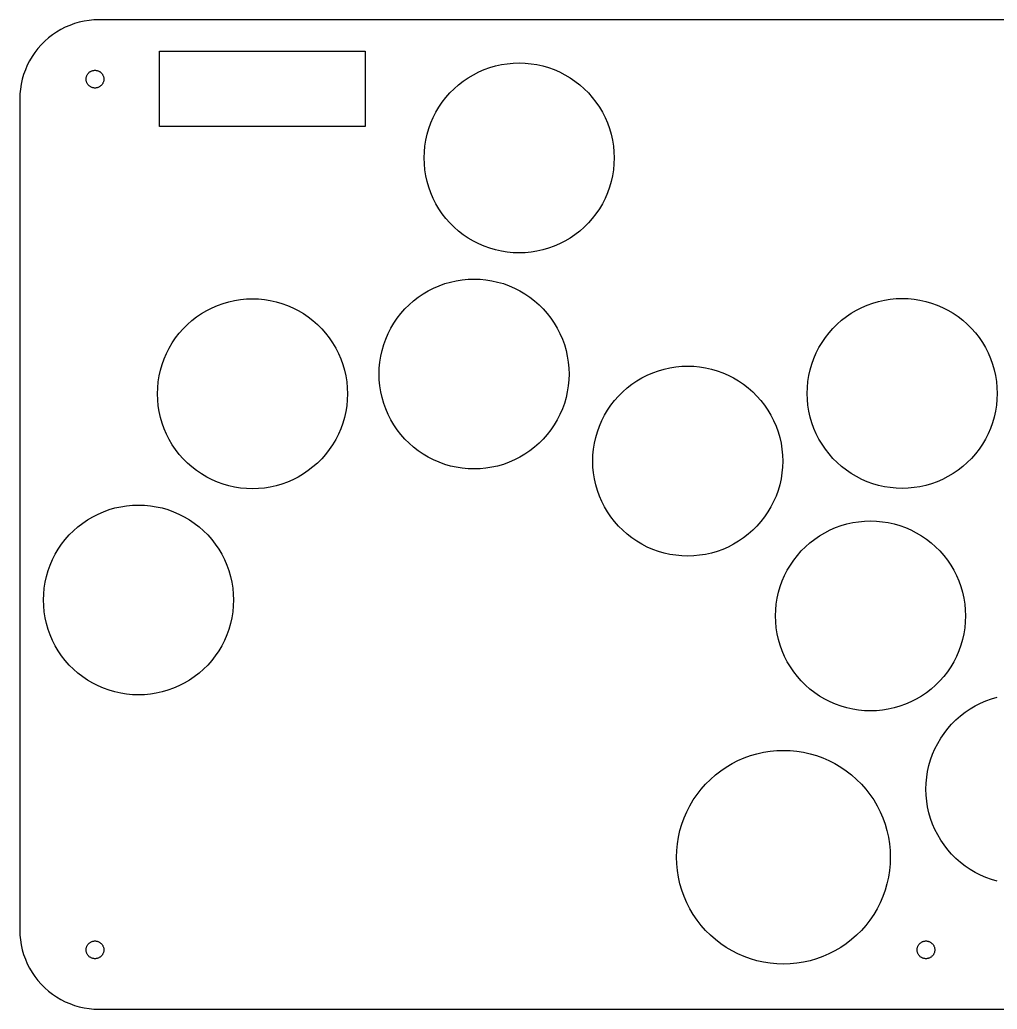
# Model space of a CAD drawing. Header units: metres. Extents: x 0 to 208, y 0 to 125.
# Drawn here: x 0 to 123.5, y 0 to 125 of the extents above; entities that cross this region are included whole.
import ezdxf

# ---------------------------------------------------------------- set-up
doc = ezdxf.new("R2010")
doc.units = ezdxf.units.M

msp = doc.modelspace()

# ---------------------------------------------------------------- linework, layer by layer
for p, q in [((10, 125), (9.3721, 124.98)), ((198.5, 125), (10, 125)), ((5.18246, 123.763), (4.64174, 123.443)), ((5.7422, 124.048), (5.18246, 123.763)), ((6.31876, 124.298), (5.7422, 124.048)), ((6.90984, 124.511), (6.31876, 124.298)), ((7.51311, 124.686), (6.90984, 124.511)), ((8.12619, 124.823), (7.51311, 124.686)), ((8.74667, 124.921), (8.12619, 124.823)), ((9.3721, 124.98), (8.74667, 124.921)), ((3.62576, 122.705), (3.15453, 122.29)), ((4.12215, 123.09), (3.62576, 122.705)), ((4.64174, 123.443), (4.12215, 123.09)), ((2.29486, 121.374), (1.90984, 120.878)), ((2.71031, 121.845), (2.29486, 121.374)), ((3.15453, 122.29), (2.71031, 121.845)), ((1.55672, 120.358), (1.23694, 119.818)), ((1.90984, 120.878), (1.55672, 120.358)), ((17.65, 111.525), (17.65, 121.025)), ((17.65, 121.025), (43.65, 121.025)), ((43.65, 121.025), (43.65, 111.525)), ((0.95174, 119.258), (0.70224, 118.681)), ((1.23694, 119.818), (0.95174, 119.258)), ((58.6825, 118.707), (59.3918, 118.963)), ((59.3918, 118.963), (60.1157, 119.173)), ((60.1157, 119.173), (60.8514, 119.337)), ((60.8514, 119.337), (61.596, 119.455)), ((61.596, 119.455), (62.3465, 119.526)), ((62.3465, 119.526), (63.1, 119.55)), ((63.1, 119.55), (63.8535, 119.526)), ((63.8535, 119.526), (64.604, 119.455)), ((64.604, 119.455), (65.3486, 119.337)), ((65.3486, 119.337), (66.0843, 119.173)), ((66.0843, 119.173), (66.8082, 118.963)), ((66.8082, 118.963), (67.5175, 118.707)), ((0.48944, 118.09), (0.31416, 117.487)), ((0.70224, 118.681), (0.48944, 118.09)), ((8.37999, 117.5), (8.3822, 117.57)), ((8.3822, 117.43), (8.37999, 117.5)), ((8.3822, 117.57), (8.38882, 117.64)), ((8.38882, 117.64), (8.39983, 117.71)), ((8.39983, 117.71), (8.41518, 117.779)), ((8.41518, 117.779), (8.43481, 117.846)), ((8.43481, 117.846), (8.45865, 117.912)), ((8.45865, 117.912), (8.48659, 117.977)), ((8.48659, 117.977), (8.51852, 118.04)), ((8.51852, 118.04), (8.55435, 118.1)), ((8.55435, 118.1), (8.59389, 118.158)), ((8.59389, 118.158), (8.63702, 118.214)), ((8.63702, 118.214), (8.68355, 118.267)), ((8.68355, 118.267), (8.73331, 118.316)), ((8.73331, 118.316), (8.78607, 118.363)), ((8.78607, 118.363), (8.84167, 118.406)), ((8.84167, 118.406), (8.89987, 118.446)), ((8.89987, 118.446), (8.96043, 118.481)), ((8.96043, 118.481), (9.02312, 118.513)), ((9.02312, 118.513), (9.08769, 118.541)), ((9.08769, 118.541), (9.1539, 118.565)), ((9.1539, 118.565), (9.22147, 118.585)), ((9.22147, 118.585), (9.29013, 118.6)), ((9.29013, 118.6), (9.35962, 118.611)), ((9.35962, 118.611), (9.42967, 118.618)), ((9.42967, 118.618), (9.5, 118.62)), ((9.5, 118.62), (9.57031, 118.618)), ((9.57031, 118.618), (9.64037, 118.611)), ((9.64037, 118.611), (9.70985, 118.6)), ((9.70985, 118.6), (9.77852, 118.585)), ((9.77852, 118.585), (9.84608, 118.565)), ((9.84608, 118.565), (9.91229, 118.541)), ((9.91229, 118.541), (9.97687, 118.513)), ((9.97687, 118.513), (10.0396, 118.481)), ((10.0396, 118.481), (10.1001, 118.446)), ((10.1001, 118.446), (10.1583, 118.406)), ((10.1583, 118.406), (10.2139, 118.363)), ((10.2139, 118.363), (10.2667, 118.316)), ((10.2667, 118.316), (10.3164, 118.267)), ((10.3164, 118.267), (10.363, 118.214)), ((10.363, 118.214), (10.4061, 118.158)), ((10.4061, 118.158), (10.4456, 118.1)), ((10.4456, 118.1), (10.4815, 118.04)), ((10.4815, 118.04), (10.5134, 117.977)), ((10.5134, 117.977), (10.5413, 117.912)), ((10.5413, 117.912), (10.5652, 117.846)), ((10.5652, 117.846), (10.5848, 117.779)), ((10.5848, 117.779), (10.6002, 117.71)), ((10.6002, 117.71), (10.6112, 117.64)), ((10.6112, 117.64), (10.6178, 117.57)), ((10.6178, 117.57), (10.62, 117.5)), ((10.62, 117.5), (10.6178, 117.43)), ((56.0466, 117.258), (56.6701, 117.682)), ((56.6701, 117.682), (57.319, 118.066)), ((57.319, 118.066), (57.9906, 118.408)), ((57.9906, 118.408), (58.6825, 118.707)), ((67.5175, 118.707), (68.2094, 118.408)), ((68.2094, 118.408), (68.881, 118.066)), ((68.881, 118.066), (69.5299, 117.682)), ((69.5299, 117.682), (70.1534, 117.258)), ((0.07886, 116.253), (0.01973, 115.628)), ((0.17712, 116.874), (0.07886, 116.253)), ((0.31416, 117.487), (0.17712, 116.874)), ((8.38882, 117.36), (8.3822, 117.43)), ((8.39983, 117.29), (8.38882, 117.36)), ((8.41518, 117.221), (8.39983, 117.29)), ((8.43481, 117.154), (8.41518, 117.221)), ((8.45865, 117.088), (8.43481, 117.154)), ((8.48659, 117.023), (8.45865, 117.088)), ((8.51852, 116.96), (8.48659, 117.023)), ((8.55435, 116.9), (8.51852, 116.96)), ((8.59389, 116.842), (8.55435, 116.9)), ((8.63702, 116.786), (8.59389, 116.842)), ((8.68355, 116.733), (8.63702, 116.786)), ((8.73331, 116.684), (8.68355, 116.733)), ((8.78607, 116.637), (8.73331, 116.684)), ((8.84167, 116.594), (8.78607, 116.637)), ((8.89987, 116.554), (8.84167, 116.594)), ((8.96043, 116.519), (8.89987, 116.554)), ((9.02312, 116.487), (8.96043, 116.519)), ((9.08769, 116.459), (9.02312, 116.487)), ((9.1539, 116.435), (9.08769, 116.459)), ((9.22147, 116.415), (9.1539, 116.435)), ((9.29013, 116.4), (9.22147, 116.415)), ((9.35962, 116.389), (9.29013, 116.4)), ((9.42967, 116.382), (9.35962, 116.389)), ((9.5, 116.38), (9.42967, 116.382)), ((9.57031, 116.382), (9.5, 116.38)), ((9.64037, 116.389), (9.57031, 116.382)), ((9.70985, 116.4), (9.64037, 116.389)), ((9.77852, 116.415), (9.70985, 116.4)), ((9.84608, 116.435), (9.77852, 116.415)), ((9.91229, 116.459), (9.84608, 116.435)), ((9.97687, 116.487), (9.91229, 116.459)), ((10.0396, 116.519), (9.97687, 116.487)), ((10.1001, 116.554), (10.0396, 116.519)), ((10.1583, 116.594), (10.1001, 116.554)), ((10.2139, 116.637), (10.1583, 116.594)), ((10.2667, 116.684), (10.2139, 116.637)), ((10.3164, 116.733), (10.2667, 116.684)), ((10.363, 116.786), (10.3164, 116.733)), ((10.4061, 116.842), (10.363, 116.786)), ((10.4456, 116.9), (10.4061, 116.842)), ((10.4815, 116.96), (10.4456, 116.9)), ((10.5134, 117.023), (10.4815, 116.96)), ((10.5413, 117.088), (10.5134, 117.023)), ((10.5652, 117.154), (10.5413, 117.088)), ((10.5848, 117.221), (10.5652, 117.154)), ((10.6002, 117.29), (10.5848, 117.221)), ((10.6112, 117.36), (10.6002, 117.29)), ((10.6178, 117.43), (10.6112, 117.36)), ((54.3524, 115.765), (54.8854, 116.298)), ((54.8854, 116.298), (55.4509, 116.796)), ((55.4509, 116.796), (56.0466, 117.258)), ((70.1534, 117.258), (70.7491, 116.796)), ((70.7491, 116.796), (71.3146, 116.298)), ((71.3146, 116.298), (71.8476, 115.765)), ((0.01973, 115.628), (0, 115)), ((0, 115), (0, 10)), ((53.3918, 114.603), (53.8538, 115.199)), ((53.8538, 115.199), (54.3524, 115.765)), ((71.8476, 115.765), (72.3461, 115.199)), ((72.3461, 115.199), (72.8082, 114.603)), ((52.5843, 113.331), (52.9681, 113.98)), ((52.9681, 113.98), (53.3918, 114.603)), ((72.8082, 114.603), (73.2319, 113.98)), ((73.2319, 113.98), (73.6157, 113.331)), ((51.9427, 111.967), (52.2421, 112.659)), ((52.2421, 112.659), (52.5843, 113.331)), ((73.6157, 113.331), (73.9579, 112.659)), ((73.9579, 112.659), (74.2573, 111.967)), ((43.65, 111.525), (17.65, 111.525)), ((51.477, 110.534), (51.6873, 111.258)), ((51.6873, 111.258), (51.9427, 111.967)), ((74.2573, 111.967), (74.5127, 111.258)), ((74.5127, 111.258), (74.723, 110.534)), ((51.3125, 109.799), (51.477, 110.534)), ((74.723, 110.534), (74.8874, 109.799)), ((51.1237, 108.303), (51.1946, 109.054)), ((51.1946, 109.054), (51.3125, 109.799)), ((74.8874, 109.799), (75.0054, 109.054)), ((75.0054, 109.054), (75.0763, 108.303)), ((51.1, 107.55), (51.1237, 108.303)), ((51.1237, 106.797), (51.1, 107.55)), ((75.0763, 108.303), (75.1, 107.55)), ((75.1, 107.55), (75.0763, 106.797)), ((51.1946, 106.046), (51.1237, 106.797)), ((75.0763, 106.797), (75.0054, 106.046)), ((51.3125, 105.301), (51.1946, 106.046)), ((51.477, 104.566), (51.3125, 105.301)), ((74.8874, 105.301), (74.723, 104.566)), ((75.0054, 106.046), (74.8874, 105.301)), ((51.6873, 103.842), (51.477, 104.566)), ((51.9427, 103.132), (51.6873, 103.842)), ((74.5127, 103.842), (74.2573, 103.132)), ((74.723, 104.566), (74.5127, 103.842)), ((52.2421, 102.441), (51.9427, 103.132)), ((74.2573, 103.132), (73.9579, 102.441)), ((52.5843, 101.769), (52.2421, 102.441)), ((52.9681, 101.12), (52.5843, 101.769)), ((73.6157, 101.769), (73.2319, 101.12)), ((73.9579, 102.441), (73.6157, 101.769)), ((53.3918, 100.497), (52.9681, 101.12)), ((53.8538, 99.9009), (53.3918, 100.497)), ((72.8082, 100.497), (72.3461, 99.9009)), ((73.2319, 101.12), (72.8082, 100.497)), ((54.3524, 99.3354), (53.8538, 99.9009)), ((54.8854, 98.8024), (54.3524, 99.3354)), ((55.4509, 98.3038), (54.8854, 98.8024)), ((71.3146, 98.8024), (70.7491, 98.3038)), ((71.8476, 99.3354), (71.3146, 98.8024)), ((72.3461, 99.9009), (71.8476, 99.3354)), ((56.0466, 97.8418), (55.4509, 98.3038)), ((56.6701, 97.4181), (56.0466, 97.8418)), ((70.1534, 97.8418), (69.5299, 97.4181)), ((70.7491, 98.3038), (70.1534, 97.8418)), ((57.319, 97.0343), (56.6701, 97.4181)), ((57.9906, 96.6921), (57.319, 97.0343)), ((58.6825, 96.3927), (57.9906, 96.6921)), ((59.3918, 96.1373), (58.6825, 96.3927)), ((67.5175, 96.3927), (66.8082, 96.1373)), ((68.2094, 96.6921), (67.5175, 96.3927)), ((68.881, 97.0343), (68.2094, 96.6921)), ((69.5299, 97.4181), (68.881, 97.0343)), ((60.1157, 95.927), (59.3918, 96.1373)), ((60.8514, 95.7625), (60.1157, 95.927)), ((61.596, 95.6446), (60.8514, 95.7625)), ((62.3465, 95.5737), (61.596, 95.6446)), ((63.1, 95.55), (62.3465, 95.5737)), ((63.8535, 95.5737), (63.1, 95.55)), ((64.604, 95.6446), (63.8535, 95.5737)), ((65.3486, 95.7625), (64.604, 95.6446)), ((66.0843, 95.927), (65.3486, 95.7625)), ((66.8082, 96.1373), (66.0843, 95.927)), ((52.2906, 91.1079), (52.9825, 91.4073)), ((52.9825, 91.4073), (53.6918, 91.6627)), ((53.6918, 91.6627), (54.4157, 91.873)), ((54.4157, 91.873), (55.1514, 92.0374)), ((55.1514, 92.0374), (55.896, 92.1554)), ((55.896, 92.1554), (56.6465, 92.2263)), ((56.6465, 92.2263), (57.4, 92.25)), ((57.4, 92.25), (58.1535, 92.2263)), ((58.1535, 92.2263), (58.904, 92.1554)), ((58.904, 92.1554), (59.6486, 92.0374)), ((59.6486, 92.0374), (60.3843, 91.873)), ((60.3843, 91.873), (61.1082, 91.6627)), ((61.1082, 91.6627), (61.8175, 91.4073)), ((61.8175, 91.4073), (62.5093, 91.1079)), ((50.3466, 89.9582), (50.9701, 90.3819)), ((50.9701, 90.3819), (51.6189, 90.7657)), ((51.6189, 90.7657), (52.2906, 91.1079)), ((62.5093, 91.1079), (63.181, 90.7657)), ((63.181, 90.7657), (63.8299, 90.3819)), ((63.8299, 90.3819), (64.4534, 89.9582)), ((24.2906, 88.6079), (24.9825, 88.9073)), ((24.9825, 88.9073), (25.6918, 89.1627)), ((25.6918, 89.1627), (26.4157, 89.373)), ((26.4157, 89.373), (27.1514, 89.5374)), ((27.1514, 89.5374), (27.896, 89.6554)), ((27.896, 89.6554), (28.6465, 89.7263)), ((28.6465, 89.7263), (29.4, 89.75)), ((29.4, 89.75), (30.1535, 89.7263)), ((30.1535, 89.7263), (30.904, 89.6554)), ((30.904, 89.6554), (31.6486, 89.5374)), ((31.6486, 89.5374), (32.3843, 89.373)), ((32.3843, 89.373), (33.1082, 89.1627)), ((33.1082, 89.1627), (33.8175, 88.9073)), ((33.8175, 88.9073), (34.5093, 88.6079)), ((48.6524, 88.4646), (49.1854, 88.9976)), ((49.1854, 88.9976), (49.7509, 89.4962)), ((49.7509, 89.4962), (50.3466, 89.9582)), ((64.4534, 89.9582), (65.0491, 89.4962)), ((65.0491, 89.4962), (65.6146, 88.9976)), ((65.6146, 88.9976), (66.1476, 88.4646)), ((106.391, 88.6579), (107.083, 88.9573)), ((107.083, 88.9573), (107.792, 89.2127)), ((107.792, 89.2127), (108.516, 89.423)), ((108.516, 89.423), (109.251, 89.5874)), ((109.251, 89.5874), (109.996, 89.7054)), ((109.996, 89.7054), (110.747, 89.7763)), ((110.747, 89.7763), (111.5, 89.8)), ((111.5, 89.8), (112.253, 89.7763)), ((112.253, 89.7763), (113.004, 89.7054)), ((113.004, 89.7054), (113.749, 89.5874)), ((113.749, 89.5874), (114.484, 89.423)), ((114.484, 89.423), (115.208, 89.2127)), ((115.208, 89.2127), (115.917, 88.9573)), ((115.917, 88.9573), (116.609, 88.6579)), ((22.3466, 87.4582), (22.9701, 87.8819)), ((22.9701, 87.8819), (23.6189, 88.2657)), ((23.6189, 88.2657), (24.2906, 88.6079)), ((34.5093, 88.6079), (35.181, 88.2657)), ((35.181, 88.2657), (35.8299, 87.8819)), ((35.8299, 87.8819), (36.4534, 87.4582)), ((47.6918, 87.3034), (48.1538, 87.8991)), ((48.1538, 87.8991), (48.6524, 88.4646)), ((66.1476, 88.4646), (66.6461, 87.8991)), ((66.6461, 87.8991), (67.1082, 87.3034)), ((103.851, 87.0462), (104.447, 87.5082)), ((104.447, 87.5082), (105.07, 87.9319)), ((105.07, 87.9319), (105.719, 88.3157)), ((105.719, 88.3157), (106.391, 88.6579)), ((116.609, 88.6579), (117.281, 88.3157)), ((117.281, 88.3157), (117.93, 87.9319)), ((117.93, 87.9319), (118.553, 87.5082)), ((118.553, 87.5082), (119.149, 87.0462)), ((20.6524, 85.9646), (21.1854, 86.4976)), ((21.1854, 86.4976), (21.7509, 86.9962)), ((21.7509, 86.9962), (22.3466, 87.4582)), ((36.4534, 87.4582), (37.0491, 86.9962)), ((37.0491, 86.9962), (37.6146, 86.4976)), ((37.6146, 86.4976), (38.1476, 85.9646)), ((46.8843, 86.031), (47.2681, 86.6799)), ((47.2681, 86.6799), (47.6918, 87.3034)), ((67.1082, 87.3034), (67.5319, 86.6799)), ((67.5319, 86.6799), (67.9157, 86.031)), ((102.752, 86.0146), (103.285, 86.5476)), ((103.285, 86.5476), (103.851, 87.0462)), ((119.149, 87.0462), (119.715, 86.5476)), ((119.715, 86.5476), (120.248, 86.0146)), ((19.6918, 84.8034), (20.1538, 85.3991)), ((20.1538, 85.3991), (20.6524, 85.9646)), ((38.1476, 85.9646), (38.6461, 85.3991)), ((38.6461, 85.3991), (39.1082, 84.8034)), ((46.2427, 84.6675), (46.5421, 85.3593)), ((46.5421, 85.3593), (46.8843, 86.031)), ((67.9157, 86.031), (68.2579, 85.3593)), ((68.2579, 85.3593), (68.5573, 84.6675)), ((101.792, 84.8534), (102.254, 85.4491)), ((102.254, 85.4491), (102.752, 86.0146)), ((120.248, 86.0146), (120.746, 85.4491)), ((120.746, 85.4491), (121.208, 84.8534)), ((18.8843, 83.531), (19.2681, 84.1799)), ((19.2681, 84.1799), (19.6918, 84.8034)), ((39.1082, 84.8034), (39.5319, 84.1799)), ((39.5319, 84.1799), (39.9157, 83.531)), ((45.777, 83.2343), (45.9873, 83.9582)), ((45.9873, 83.9582), (46.2427, 84.6675)), ((68.5573, 84.6675), (68.8127, 83.9582)), ((68.8127, 83.9582), (69.023, 83.2343)), ((100.984, 83.581), (101.368, 84.2299)), ((101.368, 84.2299), (101.792, 84.8534)), ((121.208, 84.8534), (121.632, 84.2299)), ((121.632, 84.2299), (122.016, 83.581)), ((18.2427, 82.1675), (18.5421, 82.8593)), ((18.5421, 82.8593), (18.8843, 83.531)), ((39.9157, 83.531), (40.2579, 82.8593)), ((40.2579, 82.8593), (40.5573, 82.1675)), ((45.6125, 82.4986), (45.777, 83.2343)), ((69.023, 83.2343), (69.1874, 82.4986)), ((100.343, 82.2175), (100.642, 82.9093)), ((100.642, 82.9093), (100.984, 83.581)), ((122.016, 83.581), (122.358, 82.9093)), ((122.358, 82.9093), (122.657, 82.2175)), ((17.777, 80.7343), (17.9873, 81.4582)), ((17.9873, 81.4582), (18.2427, 82.1675)), ((40.5573, 82.1675), (40.8127, 81.4582)), ((40.8127, 81.4582), (41.023, 80.7343)), ((45.4237, 81.0035), (45.4946, 81.754)), ((45.4946, 81.754), (45.6125, 82.4986)), ((69.1874, 82.4986), (69.3054, 81.754)), ((69.3054, 81.754), (69.3763, 81.0035)), ((83.6465, 81.2263), (84.4, 81.25)), ((84.4, 81.25), (85.1535, 81.2263)), ((99.877, 80.7843), (100.087, 81.5082)), ((100.087, 81.5082), (100.343, 82.2175)), ((122.657, 82.2175), (122.913, 81.5082)), ((122.913, 81.5082), (123.123, 80.7843)), ((17.6125, 79.9986), (17.777, 80.7343)), ((41.023, 80.7343), (41.1874, 79.9986)), ((45.4, 80.25), (45.4237, 81.0035)), ((45.4237, 79.4965), (45.4, 80.25)), ((69.3763, 81.0035), (69.4, 80.25)), ((69.4, 80.25), (69.3763, 79.4965)), ((78.6189, 79.7657), (79.2906, 80.1079)), ((79.2906, 80.1079), (79.9825, 80.4073)), ((79.9825, 80.4073), (80.6918, 80.6627)), ((80.6918, 80.6627), (81.4157, 80.873)), ((81.4157, 80.873), (82.1514, 81.0374)), ((82.1514, 81.0374), (82.896, 81.1554)), ((82.896, 81.1554), (83.6465, 81.2263)), ((85.1535, 81.2263), (85.904, 81.1554)), ((85.904, 81.1554), (86.6486, 81.0374)), ((86.6486, 81.0374), (87.3843, 80.873)), ((87.3843, 80.873), (88.1082, 80.6627)), ((88.1082, 80.6627), (88.8175, 80.4073)), ((88.8175, 80.4073), (89.5093, 80.1079)), ((89.5093, 80.1079), (90.181, 79.7657)), ((99.5946, 79.304), (99.7125, 80.0486)), ((99.7125, 80.0486), (99.877, 80.7843)), ((123.123, 80.7843), (123.287, 80.0486)), ((123.287, 80.0486), (123.405, 79.304)), ((17.4237, 78.5035), (17.4946, 79.254)), ((17.4946, 79.254), (17.6125, 79.9986)), ((41.1874, 79.9986), (41.3054, 79.254)), ((41.3054, 79.254), (41.3763, 78.5035)), ((45.4946, 78.746), (45.4237, 79.4965)), ((69.3763, 79.4965), (69.3054, 78.746)), ((76.7509, 78.4962), (77.3466, 78.9582)), ((77.3466, 78.9582), (77.9701, 79.3819)), ((77.9701, 79.3819), (78.6189, 79.7657)), ((90.181, 79.7657), (90.8299, 79.3819)), ((90.8299, 79.3819), (91.4534, 78.9582)), ((91.4534, 78.9582), (92.0491, 78.4962)), ((99.5237, 78.5535), (99.5946, 79.304)), ((123.405, 79.304), (123.476, 78.5535)), ((17.4, 77.75), (17.4237, 78.5035)), ((17.4237, 76.9965), (17.4, 77.75)), ((41.3763, 78.5035), (41.4, 77.75)), ((41.4, 77.75), (41.3763, 76.9965)), ((45.6125, 78.0014), (45.4946, 78.746)), ((45.777, 77.2657), (45.6125, 78.0014)), ((69.1874, 78.0014), (69.023, 77.2657)), ((69.3054, 78.746), (69.1874, 78.0014)), ((75.6524, 77.4646), (76.1854, 77.9976)), ((76.1854, 77.9976), (76.7509, 78.4962)), ((92.0491, 78.4962), (92.6146, 77.9976)), ((92.6146, 77.9976), (93.1476, 77.4646)), ((99.5, 77.8), (99.5237, 78.5535)), ((99.5237, 77.0465), (99.5, 77.8)), ((123.476, 78.5535), (123.5, 77.8)), ((123.5, 77.8), (123.476, 77.0465)), ((17.4946, 76.246), (17.4237, 76.9965)), ((41.3763, 76.9965), (41.3054, 76.246)), ((45.9873, 76.5418), (45.777, 77.2657)), ((46.2427, 75.8325), (45.9873, 76.5418)), ((68.8127, 76.5418), (68.5573, 75.8325)), ((69.023, 77.2657), (68.8127, 76.5418)), ((74.2681, 75.6799), (74.6918, 76.3034)), ((74.6918, 76.3034), (75.1538, 76.8991)), ((75.1538, 76.8991), (75.6524, 77.4646)), ((93.1476, 77.4646), (93.6461, 76.8991)), ((93.6461, 76.8991), (94.1082, 76.3034)), ((94.1082, 76.3034), (94.5319, 75.6799)), ((99.5946, 76.296), (99.5237, 77.0465)), ((99.7125, 75.5514), (99.5946, 76.296)), ((123.405, 76.296), (123.287, 75.5514)), ((123.476, 77.0465), (123.405, 76.296)), ((17.6125, 75.5014), (17.4946, 76.246)), ((17.777, 74.7657), (17.6125, 75.5014)), ((41.1874, 75.5014), (41.023, 74.7657)), ((41.3054, 76.246), (41.1874, 75.5014)), ((46.5421, 75.1406), (46.2427, 75.8325)), ((46.8843, 74.4689), (46.5421, 75.1406)), ((68.2579, 75.1406), (67.9157, 74.4689)), ((68.5573, 75.8325), (68.2579, 75.1406)), ((73.5421, 74.3593), (73.8843, 75.031)), ((73.8843, 75.031), (74.2681, 75.6799)), ((94.5319, 75.6799), (94.9157, 75.031)), ((94.9157, 75.031), (95.2579, 74.3593)), ((99.877, 74.8157), (99.7125, 75.5514)), ((123.287, 75.5514), (123.123, 74.8157)), ((17.9873, 74.0418), (17.777, 74.7657)), ((18.2427, 73.3325), (17.9873, 74.0418)), ((40.8127, 74.0418), (40.5573, 73.3325)), ((41.023, 74.7657), (40.8127, 74.0418)), ((47.2681, 73.8201), (46.8843, 74.4689)), ((47.6918, 73.1966), (47.2681, 73.8201)), ((67.5319, 73.8201), (67.1082, 73.1966)), ((67.9157, 74.4689), (67.5319, 73.8201)), ((73.2427, 73.6675), (73.5421, 74.3593)), ((95.2579, 74.3593), (95.5573, 73.6675)), ((100.087, 74.0918), (99.877, 74.8157)), ((100.343, 73.3825), (100.087, 74.0918)), ((122.913, 74.0918), (122.657, 73.3825)), ((123.123, 74.8157), (122.913, 74.0918)), ((18.5421, 72.6406), (18.2427, 73.3325)), ((18.8843, 71.9689), (18.5421, 72.6406)), ((40.2579, 72.6406), (39.9157, 71.9689)), ((40.5573, 73.3325), (40.2579, 72.6406)), ((48.1538, 72.6009), (47.6918, 73.1966)), ((48.6524, 72.0354), (48.1538, 72.6009)), ((66.6461, 72.6009), (66.1476, 72.0354)), ((67.1082, 73.1966), (66.6461, 72.6009)), ((72.777, 72.2343), (72.9873, 72.9582)), ((72.9873, 72.9582), (73.2427, 73.6675)), ((95.5573, 73.6675), (95.8127, 72.9582)), ((95.8127, 72.9582), (96.023, 72.2343)), ((100.642, 72.6906), (100.343, 73.3825)), ((100.984, 72.019), (100.642, 72.6906)), ((122.358, 72.6906), (122.016, 72.019)), ((122.657, 73.3825), (122.358, 72.6906)), ((19.2681, 71.3201), (18.8843, 71.9689)), ((19.6918, 70.6966), (19.2681, 71.3201)), ((39.5319, 71.3201), (39.1082, 70.6966)), ((39.9157, 71.9689), (39.5319, 71.3201)), ((49.1854, 71.5024), (48.6524, 72.0354)), ((49.7509, 71.0038), (49.1854, 71.5024)), ((65.6146, 71.5024), (65.0491, 71.0038)), ((66.1476, 72.0354), (65.6146, 71.5024)), ((72.4946, 70.754), (72.6125, 71.4986)), ((72.6125, 71.4986), (72.777, 72.2343)), ((96.023, 72.2343), (96.1874, 71.4986)), ((96.1874, 71.4986), (96.3054, 70.754)), ((101.368, 71.3701), (100.984, 72.019)), ((101.792, 70.7466), (101.368, 71.3701)), ((121.632, 71.3701), (121.208, 70.7466)), ((122.016, 72.019), (121.632, 71.3701)), ((20.1538, 70.1009), (19.6918, 70.6966)), ((20.6524, 69.5354), (20.1538, 70.1009)), ((38.6461, 70.1009), (38.1476, 69.5354)), ((39.1082, 70.6966), (38.6461, 70.1009)), ((50.3466, 70.5418), (49.7509, 71.0038)), ((50.9701, 70.1181), (50.3466, 70.5418)), ((51.6189, 69.7343), (50.9701, 70.1181)), ((63.8299, 70.1181), (63.181, 69.7343)), ((64.4534, 70.5418), (63.8299, 70.1181)), ((65.0491, 71.0038), (64.4534, 70.5418)), ((72.4, 69.25), (72.4237, 70.0035)), ((72.4237, 70.0035), (72.4946, 70.754)), ((96.3054, 70.754), (96.3763, 70.0035)), ((96.3763, 70.0035), (96.4, 69.25)), ((102.254, 70.1509), (101.792, 70.7466)), ((102.752, 69.5854), (102.254, 70.1509)), ((120.746, 70.1509), (120.248, 69.5854)), ((121.208, 70.7466), (120.746, 70.1509)), ((21.1854, 69.0024), (20.6524, 69.5354)), ((21.7509, 68.5038), (21.1854, 69.0024)), ((37.6146, 69.0024), (37.0491, 68.5038)), ((38.1476, 69.5354), (37.6146, 69.0024)), ((52.2906, 69.3921), (51.6189, 69.7343)), ((52.9825, 69.0927), (52.2906, 69.3921)), ((53.6918, 68.8373), (52.9825, 69.0927)), ((54.4157, 68.627), (53.6918, 68.8373)), ((61.1082, 68.8373), (60.3843, 68.627)), ((61.8175, 69.0927), (61.1082, 68.8373)), ((62.5093, 69.3921), (61.8175, 69.0927)), ((63.181, 69.7343), (62.5093, 69.3921)), ((72.4237, 68.4965), (72.4, 69.25)), ((96.4, 69.25), (96.3763, 68.4965)), ((103.285, 69.0524), (102.752, 69.5854)), ((103.851, 68.5538), (103.285, 69.0524)), ((119.715, 69.0524), (119.149, 68.5538)), ((120.248, 69.5854), (119.715, 69.0524)), ((22.3466, 68.0418), (21.7509, 68.5038)), ((22.9701, 67.6181), (22.3466, 68.0418)), ((23.6189, 67.2343), (22.9701, 67.6181)), ((35.8299, 67.6181), (35.181, 67.2343)), ((36.4534, 68.0418), (35.8299, 67.6181)), ((37.0491, 68.5038), (36.4534, 68.0418)), ((55.1514, 68.4625), (54.4157, 68.627)), ((55.896, 68.3446), (55.1514, 68.4625)), ((56.6465, 68.2737), (55.896, 68.3446)), ((57.4, 68.25), (56.6465, 68.2737)), ((58.1535, 68.2737), (57.4, 68.25)), ((58.904, 68.3446), (58.1535, 68.2737)), ((59.6486, 68.4625), (58.904, 68.3446)), ((60.3843, 68.627), (59.6486, 68.4625)), ((72.4946, 67.746), (72.4237, 68.4965)), ((72.6125, 67.0014), (72.4946, 67.746)), ((96.3054, 67.746), (96.1874, 67.0014)), ((96.3763, 68.4965), (96.3054, 67.746)), ((104.447, 68.0918), (103.851, 68.5538)), ((105.07, 67.6681), (104.447, 68.0918)), ((105.719, 67.2843), (105.07, 67.6681)), ((117.93, 67.6681), (117.281, 67.2843)), ((118.553, 68.0918), (117.93, 67.6681)), ((119.149, 68.5538), (118.553, 68.0918)), ((24.2906, 66.8921), (23.6189, 67.2343)), ((24.9825, 66.5927), (24.2906, 66.8921)), ((25.6918, 66.3373), (24.9825, 66.5927)), ((26.4157, 66.127), (25.6918, 66.3373)), ((33.1082, 66.3373), (32.3843, 66.127)), ((33.8175, 66.5927), (33.1082, 66.3373)), ((34.5093, 66.8921), (33.8175, 66.5927)), ((35.181, 67.2343), (34.5093, 66.8921)), ((72.777, 66.2657), (72.6125, 67.0014)), ((72.9873, 65.5418), (72.777, 66.2657)), ((96.023, 66.2657), (95.8127, 65.5418)), ((96.1874, 67.0014), (96.023, 66.2657)), ((106.391, 66.9421), (105.719, 67.2843)), ((107.083, 66.6427), (106.391, 66.9421)), ((107.792, 66.3873), (107.083, 66.6427)), ((108.516, 66.177), (107.792, 66.3873)), ((115.208, 66.3873), (114.484, 66.177)), ((115.917, 66.6427), (115.208, 66.3873)), ((116.609, 66.9421), (115.917, 66.6427)), ((117.281, 67.2843), (116.609, 66.9421)), ((27.1514, 65.9625), (26.4157, 66.127)), ((27.896, 65.8446), (27.1514, 65.9625)), ((28.6465, 65.7737), (27.896, 65.8446)), ((29.4, 65.75), (28.6465, 65.7737)), ((30.1535, 65.7737), (29.4, 65.75)), ((30.904, 65.8446), (30.1535, 65.7737)), ((31.6486, 65.9625), (30.904, 65.8446)), ((32.3843, 66.127), (31.6486, 65.9625)), ((73.2427, 64.8325), (72.9873, 65.5418)), ((95.8127, 65.5418), (95.5573, 64.8325)), ((109.251, 66.0125), (108.516, 66.177)), ((109.996, 65.8946), (109.251, 66.0125)), ((110.747, 65.8237), (109.996, 65.8946)), ((111.5, 65.8), (110.747, 65.8237)), ((112.253, 65.8237), (111.5, 65.8)), ((113.004, 65.8946), (112.253, 65.8237)), ((113.749, 66.0125), (113.004, 65.8946)), ((114.484, 66.177), (113.749, 66.0125)), ((73.5421, 64.1406), (73.2427, 64.8325)), ((73.8843, 63.4689), (73.5421, 64.1406)), ((95.2579, 64.1406), (94.9157, 63.4689)), ((95.5573, 64.8325), (95.2579, 64.1406)), ((9.21895, 62.2157), (9.89064, 62.5579)), ((9.89064, 62.5579), (10.5825, 62.8573)), ((10.5825, 62.8573), (11.2918, 63.1127)), ((11.2918, 63.1127), (12.0157, 63.323)), ((12.0157, 63.323), (12.7514, 63.4874)), ((12.7514, 63.4874), (13.496, 63.6054)), ((13.496, 63.6054), (14.2465, 63.6763)), ((14.2465, 63.6763), (15, 63.7)), ((15, 63.7), (15.7535, 63.6763)), ((15.7535, 63.6763), (16.504, 63.6054)), ((16.504, 63.6054), (17.2486, 63.4874)), ((17.2486, 63.4874), (17.9843, 63.323)), ((17.9843, 63.323), (18.7082, 63.1127)), ((18.7082, 63.1127), (19.4175, 62.8573)), ((19.4175, 62.8573), (20.1093, 62.5579)), ((20.1093, 62.5579), (20.781, 62.2157)), ((74.2681, 62.8201), (73.8843, 63.4689)), ((74.6918, 62.1966), (74.2681, 62.8201)), ((94.5319, 62.8201), (94.1082, 62.1966)), ((94.9157, 63.4689), (94.5319, 62.8201)), ((7.35091, 60.9462), (7.94656, 61.4082)), ((7.94656, 61.4082), (8.57007, 61.8319)), ((8.57007, 61.8319), (9.21895, 62.2157)), ((20.781, 62.2157), (21.4299, 61.8319)), ((21.4299, 61.8319), (22.0534, 61.4082)), ((22.0534, 61.4082), (22.6491, 60.9462)), ((75.1538, 61.6009), (74.6918, 62.1966)), ((75.6524, 61.0354), (75.1538, 61.6009)), ((93.6461, 61.6009), (93.1476, 61.0354)), ((94.1082, 62.1966), (93.6461, 61.6009)), ((103.792, 61.0977), (104.516, 61.308)), ((104.516, 61.308), (105.251, 61.4724)), ((105.251, 61.4724), (105.996, 61.5904)), ((105.996, 61.5904), (106.747, 61.6613)), ((106.747, 61.6613), (107.5, 61.685)), ((107.5, 61.685), (108.253, 61.6613)), ((108.253, 61.6613), (109.004, 61.5904)), ((109.004, 61.5904), (109.749, 61.4724)), ((109.749, 61.4724), (110.484, 61.308)), ((110.484, 61.308), (111.208, 61.0977)), ((6.25237, 59.9146), (6.78543, 60.4476)), ((6.78543, 60.4476), (7.35091, 60.9462)), ((22.6491, 60.9462), (23.2146, 60.4476)), ((23.2146, 60.4476), (23.7476, 59.9146)), ((76.1854, 60.5024), (75.6524, 61.0354)), ((76.7509, 60.0038), (76.1854, 60.5024)), ((77.3466, 59.5418), (76.7509, 60.0038)), ((92.0491, 60.0038), (91.4534, 59.5418)), ((92.6146, 60.5024), (92.0491, 60.0038)), ((93.1476, 61.0354), (92.6146, 60.5024)), ((101.07, 59.8169), (101.719, 60.2007)), ((101.719, 60.2007), (102.391, 60.5429)), ((102.391, 60.5429), (103.083, 60.8423)), ((103.083, 60.8423), (103.792, 61.0977)), ((111.208, 61.0977), (111.917, 60.8423)), ((111.917, 60.8423), (112.609, 60.5429)), ((112.609, 60.5429), (113.281, 60.2007)), ((113.281, 60.2007), (113.93, 59.8169)), ((4.86806, 58.1299), (5.29179, 58.7534)), ((5.29179, 58.7534), (5.75383, 59.3491)), ((5.75383, 59.3491), (6.25237, 59.9146)), ((23.7476, 59.9146), (24.2462, 59.3491)), ((24.2462, 59.3491), (24.7082, 58.7534)), ((24.7082, 58.7534), (25.1319, 58.1299)), ((77.9701, 59.1181), (77.3466, 59.5418)), ((78.6189, 58.7343), (77.9701, 59.1181)), ((90.8299, 59.1181), (90.181, 58.7343)), ((91.4534, 59.5418), (90.8299, 59.1181)), ((99.2854, 58.4326), (99.8509, 58.9312)), ((99.8509, 58.9312), (100.447, 59.3932)), ((100.447, 59.3932), (101.07, 59.8169)), ((113.93, 59.8169), (114.553, 59.3932)), ((114.553, 59.3932), (115.149, 58.9312)), ((115.149, 58.9312), (115.715, 58.4326)), ((4.48431, 57.481), (4.86806, 58.1299)), ((25.1319, 58.1299), (25.5157, 57.481)), ((79.2906, 58.3921), (78.6189, 58.7343)), ((79.9825, 58.0927), (79.2906, 58.3921)), ((80.6918, 57.8373), (79.9825, 58.0927)), ((81.4157, 57.627), (80.6918, 57.8373)), ((82.1514, 57.4625), (81.4157, 57.627)), ((87.3843, 57.627), (86.6486, 57.4625)), ((88.1082, 57.8373), (87.3843, 57.627)), ((88.8175, 58.0927), (88.1082, 57.8373)), ((89.5093, 58.3921), (88.8175, 58.0927)), ((90.181, 58.7343), (89.5093, 58.3921)), ((98.2538, 57.3341), (98.7524, 57.8996)), ((98.7524, 57.8996), (99.2854, 58.4326)), ((115.715, 58.4326), (116.248, 57.8996)), ((116.248, 57.8996), (116.746, 57.3341)), ((3.84268, 56.1175), (4.14207, 56.8093)), ((4.14207, 56.8093), (4.48431, 57.481)), ((25.5157, 57.481), (25.8579, 56.8093)), ((25.8579, 56.8093), (26.1573, 56.1175)), ((82.896, 57.3446), (82.1514, 57.4625)), ((83.6465, 57.2737), (82.896, 57.3446)), ((84.4, 57.25), (83.6465, 57.2737)), ((85.1535, 57.2737), (84.4, 57.25)), ((85.904, 57.3446), (85.1535, 57.2737)), ((86.6486, 57.4625), (85.904, 57.3446)), ((97.3681, 56.1149), (97.7918, 56.7384)), ((97.7918, 56.7384), (98.2538, 57.3341)), ((116.746, 57.3341), (117.208, 56.7384)), ((117.208, 56.7384), (117.632, 56.1149)), ((3.377, 54.6843), (3.58731, 55.4082)), ((3.58731, 55.4082), (3.84268, 56.1175)), ((26.1573, 56.1175), (26.4127, 55.4082)), ((26.4127, 55.4082), (26.623, 54.6843)), ((96.6421, 54.7943), (96.9843, 55.466)), ((96.9843, 55.466), (97.3681, 56.1149)), ((117.632, 56.1149), (118.016, 55.466)), ((118.016, 55.466), (118.358, 54.7943)), ((3.09462, 53.204), (3.21254, 53.9486)), ((3.21254, 53.9486), (3.377, 54.6843)), ((26.623, 54.6843), (26.7874, 53.9486)), ((26.7874, 53.9486), (26.9054, 53.204)), ((96.0873, 53.3932), (96.3427, 54.1025)), ((96.3427, 54.1025), (96.6421, 54.7943)), ((118.358, 54.7943), (118.657, 54.1025)), ((118.657, 54.1025), (118.913, 53.3932)), ((3.02367, 52.4535), (3.09462, 53.204)), ((26.9054, 53.204), (26.9763, 52.4535)), ((95.7125, 51.9336), (95.877, 52.6693)), ((95.877, 52.6693), (96.0873, 53.3932)), ((118.913, 53.3932), (119.123, 52.6693)), ((119.123, 52.6693), (119.287, 51.9336)), ((3, 51.7), (3.02367, 52.4535)), ((3.02367, 50.9465), (3, 51.7)), ((26.9763, 52.4535), (27, 51.7)), ((27, 51.7), (26.9763, 50.9465)), ((95.5946, 51.189), (95.7125, 51.9336)), ((119.287, 51.9336), (119.405, 51.189)), ((3.09462, 50.196), (3.02367, 50.9465)), ((3.21254, 49.4514), (3.09462, 50.196)), ((26.9054, 50.196), (26.7874, 49.4514)), ((26.9763, 50.9465), (26.9054, 50.196)), ((95.5, 49.685), (95.5237, 50.4385)), ((95.5237, 50.4385), (95.5946, 51.189)), ((119.405, 51.189), (119.476, 50.4385)), ((119.476, 50.4385), (119.5, 49.685)), ((3.377, 48.7157), (3.21254, 49.4514)), ((26.7874, 49.4514), (26.623, 48.7157)), ((95.5237, 48.9315), (95.5, 49.685)), ((95.5946, 48.181), (95.5237, 48.9315)), ((119.476, 48.9315), (119.405, 48.181)), ((119.5, 49.685), (119.476, 48.9315)), ((3.58731, 47.9918), (3.377, 48.7157)), ((3.84268, 47.2825), (3.58731, 47.9918)), ((26.4127, 47.9918), (26.1573, 47.2825)), ((26.623, 48.7157), (26.4127, 47.9918)), ((95.7125, 47.4364), (95.5946, 48.181)), ((119.405, 48.181), (119.287, 47.4364)), ((4.14207, 46.5906), (3.84268, 47.2825)), ((4.48431, 45.9189), (4.14207, 46.5906)), ((25.8579, 46.5906), (25.5157, 45.9189)), ((26.1573, 47.2825), (25.8579, 46.5906)), ((95.877, 46.7007), (95.7125, 47.4364)), ((96.0873, 45.9768), (95.877, 46.7007)), ((119.123, 46.7007), (118.913, 45.9768)), ((119.287, 47.4364), (119.123, 46.7007)), ((4.86806, 45.2701), (4.48431, 45.9189)), ((5.29179, 44.6466), (4.86806, 45.2701)), ((25.1319, 45.2701), (24.7082, 44.6466)), ((25.5157, 45.9189), (25.1319, 45.2701)), ((96.3427, 45.2675), (96.0873, 45.9768)), ((96.6421, 44.5756), (96.3427, 45.2675)), ((118.657, 45.2675), (118.358, 44.5756)), ((118.913, 45.9768), (118.657, 45.2675)), ((5.75383, 44.0509), (5.29179, 44.6466)), ((6.25237, 43.4854), (5.75383, 44.0509)), ((24.2462, 44.0509), (23.7476, 43.4854)), ((24.7082, 44.6466), (24.2462, 44.0509)), ((96.9843, 43.9039), (96.6421, 44.5756)), ((97.3681, 43.2551), (96.9843, 43.9039)), ((118.016, 43.9039), (117.632, 43.2551)), ((118.358, 44.5756), (118.016, 43.9039)), ((6.78543, 42.9524), (6.25237, 43.4854)), ((7.35091, 42.4538), (6.78543, 42.9524)), ((23.2146, 42.9524), (22.6491, 42.4538)), ((23.7476, 43.4854), (23.2146, 42.9524)), ((97.7918, 42.6316), (97.3681, 43.2551)), ((98.2538, 42.0359), (97.7918, 42.6316)), ((117.208, 42.6316), (116.746, 42.0359)), ((117.632, 43.2551), (117.208, 42.6316)), ((7.94656, 41.9918), (7.35091, 42.4538)), ((8.57007, 41.5681), (7.94656, 41.9918)), ((9.21895, 41.1843), (8.57007, 41.5681)), ((21.4299, 41.5681), (20.781, 41.1843)), ((22.0534, 41.9918), (21.4299, 41.5681)), ((22.6491, 42.4538), (22.0534, 41.9918)), ((98.7524, 41.4704), (98.2538, 42.0359)), ((99.2854, 40.9374), (98.7524, 41.4704)), ((116.248, 41.4704), (115.715, 40.9374)), ((116.746, 42.0359), (116.248, 41.4704)), ((9.89064, 40.8421), (9.21895, 41.1843)), ((10.5825, 40.5427), (9.89064, 40.8421)), ((11.2918, 40.2873), (10.5825, 40.5427)), ((12.0157, 40.077), (11.2918, 40.2873)), ((12.7514, 39.9126), (12.0157, 40.077)), ((17.9843, 40.077), (17.2486, 39.9126)), ((18.7082, 40.2873), (17.9843, 40.077)), ((19.4175, 40.5427), (18.7082, 40.2873)), ((20.1093, 40.8421), (19.4175, 40.5427)), ((20.781, 41.1843), (20.1093, 40.8421)), ((99.8509, 40.4388), (99.2854, 40.9374)), ((100.447, 39.9768), (99.8509, 40.4388)), ((115.149, 40.4388), (114.553, 39.9768)), ((115.715, 40.9374), (115.149, 40.4388)), ((13.496, 39.7946), (12.7514, 39.9126)), ((14.2465, 39.7237), (13.496, 39.7946)), ((15, 39.7), (14.2465, 39.7237)), ((15.7535, 39.7237), (15, 39.7)), ((16.504, 39.7946), (15.7535, 39.7237)), ((17.2486, 39.9126), (16.504, 39.7946)), ((101.07, 39.5531), (100.447, 39.9768)), ((101.719, 39.1693), (101.07, 39.5531)), ((102.391, 38.8271), (101.719, 39.1693)), ((103.083, 38.5277), (102.391, 38.8271)), ((112.609, 38.8271), (111.917, 38.5277)), ((113.281, 39.1693), (112.609, 38.8271)), ((113.93, 39.5531), (113.281, 39.1693)), ((114.553, 39.9768), (113.93, 39.5531)), ((121.391, 38.6579), (122.083, 38.9573)), ((122.083, 38.9573), (122.792, 39.2127)), ((122.792, 39.2127), (123.516, 39.423)), ((103.792, 38.2723), (103.083, 38.5277)), ((104.516, 38.062), (103.792, 38.2723)), ((105.251, 37.8976), (104.516, 38.062)), ((105.996, 37.7796), (105.251, 37.8976)), ((106.747, 37.7087), (105.996, 37.7796)), ((107.5, 37.685), (106.747, 37.7087)), ((108.253, 37.7087), (107.5, 37.685)), ((109.004, 37.7796), (108.253, 37.7087)), ((109.749, 37.8976), (109.004, 37.7796)), ((110.484, 38.062), (109.749, 37.8976)), ((111.208, 38.2723), (110.484, 38.062)), ((111.917, 38.5277), (111.208, 38.2723)), ((118.851, 37.0462), (119.447, 37.5082)), ((119.447, 37.5082), (120.07, 37.9319)), ((120.07, 37.9319), (120.719, 38.3157)), ((120.719, 38.3157), (121.391, 38.6579)), ((117.752, 36.0146), (118.285, 36.5476)), ((118.285, 36.5476), (118.851, 37.0462)), ((116.792, 34.8534), (117.254, 35.4491)), ((117.254, 35.4491), (117.752, 36.0146)), ((115.984, 33.581), (116.368, 34.2299)), ((116.368, 34.2299), (116.792, 34.8534)), ((93.9704, 32.4609), (94.808, 32.5935)), ((94.808, 32.5935), (95.6523, 32.6734)), ((95.6523, 32.6734), (96.5, 32.7)), ((96.5, 32.7), (97.3477, 32.6734)), ((97.3477, 32.6734), (98.192, 32.5935)), ((98.192, 32.5935), (99.0296, 32.4609)), ((115.343, 32.2175), (115.642, 32.9093)), ((115.642, 32.9093), (115.984, 33.581)), ((89.9963, 31.0301), (90.752, 31.4152)), ((90.752, 31.4152), (91.5303, 31.752)), ((91.5303, 31.752), (92.3283, 32.0393)), ((92.3283, 32.0393), (93.1427, 32.2759)), ((93.1427, 32.2759), (93.9704, 32.4609)), ((99.0296, 32.4609), (99.8573, 32.2759)), ((99.8573, 32.2759), (100.672, 32.0393)), ((100.672, 32.0393), (101.47, 31.752)), ((101.47, 31.752), (102.248, 31.4152)), ((102.248, 31.4152), (103.004, 31.0301)), ((114.877, 30.7843), (115.087, 31.5082)), ((115.087, 31.5082), (115.343, 32.2175)), ((87.8948, 29.6019), (88.5649, 30.1217)), ((88.5649, 30.1217), (89.2663, 30.5984)), ((89.2663, 30.5984), (89.9963, 31.0301)), ((103.004, 31.0301), (103.734, 30.5984)), ((103.734, 30.5984), (104.435, 30.1217)), ((104.435, 30.1217), (105.105, 29.6019)), ((114.595, 29.304), (114.713, 30.0486)), ((114.713, 30.0486), (114.877, 30.7843)), ((86.6589, 28.4414), (87.2586, 29.0411)), ((87.2586, 29.0411), (87.8948, 29.6019)), ((105.105, 29.6019), (105.741, 29.0411)), ((105.741, 29.0411), (106.341, 28.4414)), ((114.524, 28.5535), (114.595, 29.304)), ((85.5783, 27.1351), (86.0981, 27.8052)), ((86.0981, 27.8052), (86.6589, 28.4414)), ((106.341, 28.4414), (106.902, 27.8052)), ((106.902, 27.8052), (107.422, 27.1351)), ((114.5, 27.8), (114.524, 28.5535)), ((114.524, 27.0465), (114.5, 27.8)), ((84.6698, 25.7037), (85.1016, 26.4337)), ((85.1016, 26.4337), (85.5783, 27.1351)), ((107.422, 27.1351), (107.898, 26.4337)), ((107.898, 26.4337), (108.33, 25.7037)), ((114.595, 26.296), (114.524, 27.0465)), ((114.713, 25.5514), (114.595, 26.296)), ((84.2848, 24.948), (84.6698, 25.7037)), ((108.33, 25.7037), (108.715, 24.948)), ((114.877, 24.8157), (114.713, 25.5514)), ((83.6607, 23.3717), (83.948, 24.1697)), ((83.948, 24.1697), (84.2848, 24.948)), ((108.715, 24.948), (109.052, 24.1697)), ((109.052, 24.1697), (109.339, 23.3717)), ((115.087, 24.0918), (114.877, 24.8157)), ((115.343, 23.3825), (115.087, 24.0918)), ((83.2391, 21.7296), (83.4241, 22.5573)), ((83.4241, 22.5573), (83.6607, 23.3717)), ((109.339, 23.3717), (109.576, 22.5573)), ((109.576, 22.5573), (109.761, 21.7296)), ((115.642, 22.6906), (115.343, 23.3825)), ((115.984, 22.019), (115.642, 22.6906)), ((83.1064, 20.892), (83.2391, 21.7296)), ((109.761, 21.7296), (109.894, 20.892)), ((116.368, 21.3701), (115.984, 22.019)), ((116.792, 20.7466), (116.368, 21.3701)), ((83, 19.2), (83.0266, 20.0477)), ((83.0266, 20.0477), (83.1064, 20.892)), ((109.894, 20.892), (109.973, 20.0477)), ((109.973, 20.0477), (110, 19.2)), ((117.254, 20.1509), (116.792, 20.7466)), ((117.752, 19.5854), (117.254, 20.1509)), ((83.0266, 18.3523), (83, 19.2)), ((110, 19.2), (109.973, 18.3523)), ((118.285, 19.0524), (117.752, 19.5854)), ((118.851, 18.5538), (118.285, 19.0524)), ((83.1064, 17.508), (83.0266, 18.3523)), ((83.2391, 16.6703), (83.1064, 17.508)), ((109.894, 17.508), (109.761, 16.6703)), ((109.973, 18.3523), (109.894, 17.508)), ((119.447, 18.0918), (118.851, 18.5538)), ((120.07, 17.6681), (119.447, 18.0918)), ((120.719, 17.2843), (120.07, 17.6681)), ((83.4241, 15.8427), (83.2391, 16.6703)), ((109.761, 16.6703), (109.576, 15.8427)), ((121.391, 16.9421), (120.719, 17.2843)), ((122.083, 16.6427), (121.391, 16.9421)), ((122.792, 16.3873), (122.083, 16.6427)), ((123.516, 16.177), (122.792, 16.3873)), ((83.6607, 15.0283), (83.4241, 15.8427)), ((83.948, 14.2303), (83.6607, 15.0283)), ((109.339, 15.0283), (109.052, 14.2303)), ((109.576, 15.8427), (109.339, 15.0283)), ((84.2848, 13.452), (83.948, 14.2303)), ((109.052, 14.2303), (108.715, 13.452)), ((84.6698, 12.6963), (84.2848, 13.452)), ((85.1016, 11.9663), (84.6698, 12.6963)), ((108.33, 12.6963), (107.898, 11.9663)), ((108.715, 13.452), (108.33, 12.6963)), ((85.5783, 11.2649), (85.1016, 11.9663)), ((86.0981, 10.5948), (85.5783, 11.2649)), ((107.422, 11.2649), (106.902, 10.5948)), ((107.898, 11.9663), (107.422, 11.2649)), ((0, 10), (0.01973, 9.3721)), ((86.6589, 9.9586), (86.0981, 10.5948)), ((106.902, 10.5948), (106.341, 9.9586)), ((0.01973, 9.3721), (0.07886, 8.74667)), ((87.2586, 9.35892), (86.6589, 9.9586)), ((87.8948, 8.79807), (87.2586, 9.35892)), ((88.5649, 8.27826), (87.8948, 8.79807)), ((105.105, 8.79807), (104.435, 8.27826)), ((105.741, 9.35892), (105.105, 8.79807)), ((106.341, 9.9586), (105.741, 9.35892)), ((0.07886, 8.74667), (0.17712, 8.12619)), ((0.17712, 8.12619), (0.31416, 7.51311)), ((0.31416, 7.51311), (0.48944, 6.90984)), ((8.37999, 7.5), (8.3822, 7.57031)), ((8.3822, 7.42967), (8.37999, 7.5)), ((8.3822, 7.57031), (8.38882, 7.64037)), ((8.38882, 7.64037), (8.39983, 7.70985)), ((8.39983, 7.70985), (8.41518, 7.77852)), ((8.41518, 7.77852), (8.43481, 7.84608)), ((8.43481, 7.84608), (8.45865, 7.91229)), ((8.45865, 7.91229), (8.48659, 7.97687)), ((8.48659, 7.97687), (8.51852, 8.03955)), ((8.51852, 8.03955), (8.55435, 8.10011)), ((8.55435, 8.10011), (8.59389, 8.15831)), ((8.59389, 8.15831), (8.63702, 8.21391)), ((8.63702, 8.21391), (8.68355, 8.26668)), ((8.68355, 8.26668), (8.73331, 8.31644)), ((8.73331, 8.31644), (8.78607, 8.36296)), ((8.78607, 8.36296), (8.84167, 8.4061)), ((8.84167, 8.4061), (8.89987, 8.44563)), ((8.89987, 8.44563), (8.96043, 8.48146)), ((8.96043, 8.48146), (9.02312, 8.5134)), ((9.02312, 8.5134), (9.08769, 8.54134)), ((9.08769, 8.54134), (9.1539, 8.56517)), ((9.1539, 8.56517), (9.22147, 8.58481)), ((9.22147, 8.58481), (9.29013, 8.60016)), ((9.29013, 8.60016), (9.35962, 8.61116)), ((9.35962, 8.61116), (9.42967, 8.61778)), ((9.42967, 8.61778), (9.5, 8.62)), ((9.5, 8.62), (9.57031, 8.61778)), ((9.57031, 8.61778), (9.64037, 8.61116)), ((9.64037, 8.61116), (9.70985, 8.60016)), ((9.70985, 8.60016), (9.77852, 8.58481)), ((9.77852, 8.58481), (9.84608, 8.56517)), ((9.84608, 8.56517), (9.91229, 8.54134)), ((9.91229, 8.54134), (9.97687, 8.5134)), ((9.97687, 8.5134), (10.0396, 8.48146)), ((10.0396, 8.48146), (10.1001, 8.44563)), ((10.1001, 8.44563), (10.1583, 8.4061)), ((10.1583, 8.4061), (10.2139, 8.36296)), ((10.2139, 8.36296), (10.2667, 8.31644)), ((10.2667, 8.31644), (10.3164, 8.26668)), ((10.3164, 8.26668), (10.363, 8.21391)), ((10.363, 8.21391), (10.4061, 8.15831)), ((10.4061, 8.15831), (10.4456, 8.10011)), ((10.4456, 8.10011), (10.4815, 8.03955)), ((10.4815, 8.03955), (10.5134, 7.97687)), ((10.5134, 7.97687), (10.5413, 7.91229)), ((10.5413, 7.91229), (10.5652, 7.84608)), ((10.5652, 7.84608), (10.5848, 7.77852)), ((10.5848, 7.77852), (10.6002, 7.70985)), ((10.6002, 7.70985), (10.6112, 7.64037)), ((10.6112, 7.64037), (10.6178, 7.57031)), ((10.6178, 7.57031), (10.62, 7.5)), ((10.62, 7.5), (10.6178, 7.42967)), ((89.2663, 7.80156), (88.5649, 8.27826)), ((89.9963, 7.36986), (89.2663, 7.80156)), ((103.734, 7.80156), (103.004, 7.36986)), ((104.435, 8.27826), (103.734, 7.80156)), ((113.38, 7.5), (113.382, 7.57031)), ((113.382, 7.42967), (113.38, 7.5)), ((113.382, 7.57031), (113.389, 7.64037)), ((113.389, 7.64037), (113.4, 7.70985)), ((113.4, 7.70985), (113.415, 7.77852)), ((113.415, 7.77852), (113.435, 7.84608)), ((113.435, 7.84608), (113.459, 7.91229)), ((113.459, 7.91229), (113.487, 7.97687)), ((113.487, 7.97687), (113.519, 8.03955)), ((113.519, 8.03955), (113.554, 8.10011)), ((113.554, 8.10011), (113.594, 8.15831)), ((113.594, 8.15831), (113.637, 8.21391)), ((113.637, 8.21391), (113.684, 8.26668)), ((113.684, 8.26668), (113.733, 8.31644)), ((113.733, 8.31644), (113.786, 8.36296)), ((113.786, 8.36296), (113.842, 8.4061)), ((113.842, 8.4061), (113.9, 8.44563)), ((113.9, 8.44563), (113.96, 8.48146)), ((113.96, 8.48146), (114.023, 8.5134)), ((114.023, 8.5134), (114.088, 8.54134)), ((114.088, 8.54134), (114.154, 8.56517)), ((114.154, 8.56517), (114.221, 8.58481)), ((114.221, 8.58481), (114.29, 8.60016)), ((114.29, 8.60016), (114.36, 8.61116)), ((114.36, 8.61116), (114.43, 8.61778)), ((114.43, 8.61778), (114.5, 8.62)), ((114.5, 8.62), (114.57, 8.61778)), ((114.57, 8.61778), (114.64, 8.61116)), ((114.64, 8.61116), (114.71, 8.60016)), ((114.71, 8.60016), (114.779, 8.58481)), ((114.779, 8.58481), (114.846, 8.56517)), ((114.846, 8.56517), (114.912, 8.54134)), ((114.912, 8.54134), (114.977, 8.5134)), ((114.977, 8.5134), (115.04, 8.48146)), ((115.04, 8.48146), (115.1, 8.44563)), ((115.1, 8.44563), (115.158, 8.4061)), ((115.158, 8.4061), (115.214, 8.36296)), ((115.214, 8.36296), (115.267, 8.31644)), ((115.267, 8.31644), (115.316, 8.26668)), ((115.316, 8.26668), (115.363, 8.21391)), ((115.363, 8.21391), (115.406, 8.15831)), ((115.406, 8.15831), (115.446, 8.10011)), ((115.446, 8.10011), (115.481, 8.03955)), ((115.481, 8.03955), (115.513, 7.97687)), ((115.513, 7.97687), (115.541, 7.91229)), ((115.541, 7.91229), (115.565, 7.84608)), ((115.565, 7.84608), (115.585, 7.77852)), ((115.585, 7.77852), (115.6, 7.70985)), ((115.6, 7.70985), (115.611, 7.64037)), ((115.611, 7.64037), (115.618, 7.57031)), ((115.618, 7.57031), (115.62, 7.5)), ((115.62, 7.5), (115.618, 7.42967)), ((0.48944, 6.90984), (0.70224, 6.31876)), ((0.70224, 6.31876), (0.95174, 5.7422)), ((8.38882, 7.35962), (8.3822, 7.42967)), ((8.39983, 7.29013), (8.38882, 7.35962)), ((8.41518, 7.22147), (8.39983, 7.29013)), ((8.43481, 7.1539), (8.41518, 7.22147)), ((8.45865, 7.08769), (8.43481, 7.1539)), ((8.48659, 7.02312), (8.45865, 7.08769)), ((8.51852, 6.96043), (8.48659, 7.02312)), ((8.55435, 6.89987), (8.51852, 6.96043)), ((8.59389, 6.84167), (8.55435, 6.89987)), ((8.63702, 6.78607), (8.59389, 6.84167)), ((8.68355, 6.73331), (8.63702, 6.78607)), ((8.73331, 6.68355), (8.68355, 6.73331)), ((8.78607, 6.63702), (8.73331, 6.68355)), ((8.84167, 6.59389), (8.78607, 6.63702)), ((8.89987, 6.55435), (8.84167, 6.59389)), ((8.96043, 6.51852), (8.89987, 6.55435)), ((9.02312, 6.48659), (8.96043, 6.51852)), ((9.08769, 6.45865), (9.02312, 6.48659)), ((9.1539, 6.43481), (9.08769, 6.45865)), ((9.22147, 6.41518), (9.1539, 6.43481)), ((9.29013, 6.39983), (9.22147, 6.41518)), ((9.35962, 6.38882), (9.29013, 6.39983)), ((9.42967, 6.3822), (9.35962, 6.38882)), ((9.5, 6.37999), (9.42967, 6.3822)), ((9.57031, 6.3822), (9.5, 6.37999)), ((9.64037, 6.38882), (9.57031, 6.3822)), ((9.70985, 6.39983), (9.64037, 6.38882)), ((9.77852, 6.41518), (9.70985, 6.39983)), ((9.84608, 6.43481), (9.77852, 6.41518)), ((9.91229, 6.45865), (9.84608, 6.43481)), ((9.97687, 6.48659), (9.91229, 6.45865)), ((10.0396, 6.51852), (9.97687, 6.48659)), ((10.1001, 6.55435), (10.0396, 6.51852)), ((10.1583, 6.59389), (10.1001, 6.55435)), ((10.2139, 6.63702), (10.1583, 6.59389)), ((10.2667, 6.68355), (10.2139, 6.63702)), ((10.3164, 6.73331), (10.2667, 6.68355)), ((10.363, 6.78607), (10.3164, 6.73331)), ((10.4061, 6.84167), (10.363, 6.78607)), ((10.4456, 6.89987), (10.4061, 6.84167)), ((10.4815, 6.96043), (10.4456, 6.89987)), ((10.5134, 7.02312), (10.4815, 6.96043)), ((10.5413, 7.08769), (10.5134, 7.02312)), ((10.5652, 7.1539), (10.5413, 7.08769)), ((10.5848, 7.22147), (10.5652, 7.1539)), ((10.6002, 7.29013), (10.5848, 7.22147)), ((10.6112, 7.35962), (10.6002, 7.29013)), ((10.6178, 7.42967), (10.6112, 7.35962)), ((90.752, 6.98483), (89.9963, 7.36986)), ((91.5303, 6.64801), (90.752, 6.98483)), ((92.3283, 6.36073), (91.5303, 6.64801)), ((93.1427, 6.12411), (92.3283, 6.36073)), ((100.672, 6.36073), (99.8573, 6.12411)), ((101.47, 6.64801), (100.672, 6.36073)), ((102.248, 6.98483), (101.47, 6.64801)), ((103.004, 7.36986), (102.248, 6.98483)), ((113.389, 7.35962), (113.382, 7.42967)), ((113.4, 7.29013), (113.389, 7.35962)), ((113.415, 7.22147), (113.4, 7.29013)), ((113.435, 7.1539), (113.415, 7.22147)), ((113.459, 7.08769), (113.435, 7.1539)), ((113.487, 7.02312), (113.459, 7.08769)), ((113.519, 6.96043), (113.487, 7.02312)), ((113.554, 6.89987), (113.519, 6.96043)), ((113.594, 6.84167), (113.554, 6.89987)), ((113.637, 6.78607), (113.594, 6.84167)), ((113.684, 6.73331), (113.637, 6.78607)), ((113.733, 6.68355), (113.684, 6.73331)), ((113.786, 6.63702), (113.733, 6.68355)), ((113.842, 6.59389), (113.786, 6.63702)), ((113.9, 6.55435), (113.842, 6.59389)), ((113.96, 6.51852), (113.9, 6.55435)), ((114.023, 6.48659), (113.96, 6.51852)), ((114.088, 6.45865), (114.023, 6.48659)), ((114.154, 6.43481), (114.088, 6.45865)), ((114.221, 6.41518), (114.154, 6.43481)), ((114.29, 6.39983), (114.221, 6.41518)), ((114.36, 6.38882), (114.29, 6.39983)), ((114.43, 6.3822), (114.36, 6.38882)), ((114.5, 6.37999), (114.43, 6.3822)), ((114.57, 6.3822), (114.5, 6.37999)), ((114.64, 6.38882), (114.57, 6.3822)), ((114.71, 6.39983), (114.64, 6.38882)), ((114.779, 6.41518), (114.71, 6.39983)), ((114.846, 6.43481), (114.779, 6.41518)), ((114.912, 6.45865), (114.846, 6.43481)), ((114.977, 6.48659), (114.912, 6.45865)), ((115.04, 6.51852), (114.977, 6.48659)), ((115.1, 6.55435), (115.04, 6.51852)), ((115.158, 6.59389), (115.1, 6.55435)), ((115.214, 6.63702), (115.158, 6.59389)), ((115.267, 6.68355), (115.214, 6.63702)), ((115.316, 6.73331), (115.267, 6.68355)), ((115.363, 6.78607), (115.316, 6.73331)), ((115.406, 6.84167), (115.363, 6.78607)), ((115.446, 6.89987), (115.406, 6.84167)), ((115.481, 6.96043), (115.446, 6.89987)), ((115.513, 7.02312), (115.481, 6.96043)), ((115.541, 7.08769), (115.513, 7.02312)), ((115.565, 7.1539), (115.541, 7.08769)), ((115.585, 7.22147), (115.565, 7.1539)), ((115.6, 7.29013), (115.585, 7.22147)), ((115.611, 7.35962), (115.6, 7.29013)), ((115.618, 7.42967), (115.611, 7.35962)), ((0.95174, 5.7422), (1.23694, 5.18246)), ((1.23694, 5.18246), (1.55672, 4.64174)), ((93.9704, 5.93912), (93.1427, 6.12411)), ((94.808, 5.80644), (93.9704, 5.93912)), ((95.6523, 5.72664), (94.808, 5.80644)), ((96.5, 5.7), (95.6523, 5.72664)), ((97.3477, 5.72664), (96.5, 5.7)), ((98.192, 5.80644), (97.3477, 5.72664)), ((99.0296, 5.93912), (98.192, 5.80644)), ((99.8573, 6.12411), (99.0296, 5.93912)), ((1.55672, 4.64174), (1.90984, 4.12215)), ((1.90984, 4.12215), (2.29486, 3.62576)), ((2.29486, 3.62576), (2.71031, 3.15453)), ((2.71031, 3.15453), (3.15453, 2.71031)), ((3.15453, 2.71031), (3.62576, 2.29486)), ((3.62576, 2.29486), (4.12215, 1.90984)), ((4.12215, 1.90984), (4.64174, 1.55672)), ((4.64174, 1.55672), (5.18246, 1.23694)), ((5.18246, 1.23694), (5.7422, 0.95174)), ((5.7422, 0.95174), (6.31876, 0.70224)), ((6.31876, 0.70224), (6.90984, 0.48944)), ((6.90984, 0.48944), (7.51311, 0.31416)), ((7.51311, 0.31416), (8.12619, 0.17712)), ((8.12619, 0.17712), (8.74667, 0.07886)), ((8.74667, 0.07886), (9.3721, 0.01973)), ((9.3721, 0.01973), (10, 0)), ((10, 0), (198.5, 0))]:
    msp.add_line(p, q)

doc.saveas('drawing.dxf')
